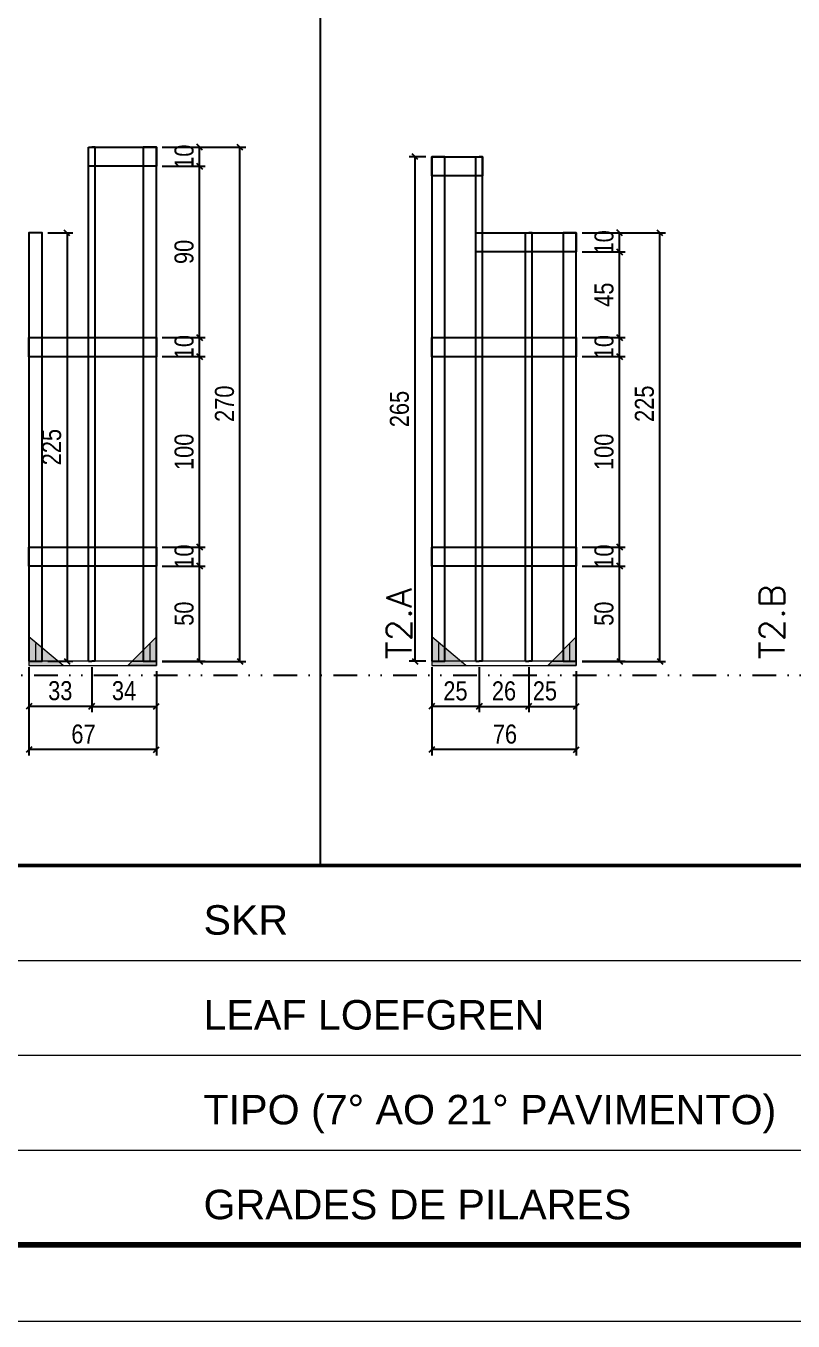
# Model space of a CAD drawing. Extents: x 14400 to 27878, y -21631 to 6985.
# Drawn here: x 15019 to 15422, y -957 to -277 of the extents above; entities that cross this region are included whole.
import ezdxf

# ---------------------------------------------------------------- set-up
doc = ezdxf.new("R2010")
doc.units = 0
for name, pattern in [('CONTINUO', [0]), ('DASHED', [0.75, 0.5, -0.25]), ('DIVIDE2', [0.625, 0.25, -0.125, 0, -0.125, 0, -0.125]), ('HIDDEN', [0.375, 0.25, -0.125])]:
    doc.linetypes.add(name, pattern=pattern)
for name, color, linetype in [('COTA', 241, 'Continuous'), ('Nível', 160, 'Continuous'), ('SARR_2.2x10', 60, 'Continuous'), ('SARR_3.5x7', 81, 'Continuous'), ('SARR_7x7', 40, 'Continuous')]:
    doc.layers.add(name, color=color, linetype=linetype)
for name, color, linetype, lineweight in [('Folhas', 255, 'Continuous', 9), ('Madeira', 126, 'Continuous', 18), ('Sarr 2.2x7', 40, 'Continuous', 9), ('SARRAFO DE PRESSAO', 251, 'DASHED', 9), ('Texto Seção', 7, 'Continuous', 15)]:
    doc.layers.add(name, color=color, linetype=linetype, lineweight=lineweight)
doc.styles.add('ARIAL', font='arial.ttf')
doc.styles.add('COTA TECNICA', font='techl___.ttf', dxfattribs={"height": 10})
doc.styles.add('REGUA-120', font='ROMANS.shx', dxfattribs={"height": 15})
doc.dimstyles.new('PAINEL', dxfattribs={"dimtxt": 10, "dimasz": 3, "dimexe": 3, "dimexo": 3, "dimgap": 3, "dimtad": 1, "dimdec": 1, "dimzin": 12, "dimdsep": 46, "dimtxsty": 'COTA TECNICA', "dimblk1": 'OBLIQUE', "dimblk2": 'OBLIQUE', "dimsah": 1, "dimcen": 0.9, "dimclrd": 4, "dimclre": 4, "dimclrt": 240, "dimadec": 1, "dimazin": 3, "dimtfac": 1, "dimtdec": 1, "dimtmove": 0, "dimatfit": 3, "dimfxl": 1, "dimtolj": 1, "dimtzin": 12, "dimarcsym": 0})

# ---------------------------------------------------------------- blocks, each defined once
blk = doc.blocks.new('9999999999')
at = {"color": 30, "linetype": 'CONTINUO'}
for p, q in [((98564.56, 34379.64), (99583.98, 34379.64)), ((98564.56, 34329.83), (99487.98, 34329.83)), ((98564.56, 34280.02), (99487.98, 34280.02))]:
    blk.add_line(p, q, dxfattribs=at)
at = {"color": 30, "linetype": 'CONTINUO', "const_width": 2}
blk.add_lwpolyline([(99583.98, 34230.21), (99583.98, 34414.45, 0.414214), (99568.98, 34429.45), (98228.98, 34429.45, 0.414214), (98213.98, 34414.45), (98213.98, 34245.21, 0.414214), (98228.98, 34230.21), (99583.98, 34230.21)], format="xyb", dxfattribs=at)
at = {"layer": 'Folhas'}
blk.add_lwpolyline([(98138.98, 34190.21), (99623.98, 34190.21), (99623.98, 35240.21), (98138.98, 35240.21)], close=True, dxfattribs=at)
at = {"layer": 'Folhas', "color": 30, "const_width": 3}
blk.add_lwpolyline([(98213.98, 34230.21), (99583.98, 34230.21), (99583.98, 35200.21), (98213.98, 35200.21)], close=True, dxfattribs=at)
at = {"color": 7, "linetype": 'Continuous', "ltscale": 5, "style": 'ARIAL'}
for s, height, p in [('SKR', 15.483, (98837.68, 34393.13)), ('LEAF LOEFGREN', 15.4829, (98837.68, 34343.32)), ('TIPO (7° AO 21° PAVIMENTO)', 15.4829, (98837.68, 34293.51)), ('GRADES DE PILARES', 15.4829, (98837.68, 34243.7))]:
    blk.add_text(s, height=height, dxfattribs=at).set_placement(p)
blk = doc.blocks.new('_Oblique')
at = {"color": 0, "linetype": 'ByBlock', "lineweight": -2}
blk.add_line((-0.5, -0.5), (0.5, 0.5), dxfattribs=at)
blk = doc.blocks.new('*D6984')
at = {"layer": 'COTA', "color": 4, "lineweight": -2, "transparency": 16777216}
for p, q in [((15020.4, -628.44), (15020.4, -659.62)), ((15087.4, -628.44), (15087.4, -659.62)), ((15087.4, -656.62), (15020.4, -656.62))]:
    blk.add_line(p, q, dxfattribs=at)
at = {"layer": 'Defpoints', "color": 0, "transparency": 16777216}
for p in [(15020.4, -625.44), (15087.4, -625.44), (15020.4, -656.62)]:
    blk.add_point(p, dxfattribs=at)
at = {"layer": 'COTA', "color": 4, "lineweight": -2, "transparency": 16777216, "xscale": 3, "yscale": 3, "zscale": 3, "rotation": 180}
blk.add_blockref('_Oblique', (15020.4, -656.62), dxfattribs=at)
at = {"layer": 'COTA', "color": 4, "lineweight": -2, "transparency": 16777216, "xscale": 3, "yscale": 3, "zscale": 3}
blk.add_blockref('_Oblique', (15087.4, -656.62), dxfattribs=at)
at = {"layer": 'COTA', "color": 240, "transparency": 16777216, "insert": (15049.1, -648.52), "char_height": 10, "attachment_point": 5, "style": 'COTA TECNICA'}
blk.add_mtext('\\A1;67', dxfattribs=at)
blk = doc.blocks.new('*D6985')
at = {"layer": 'COTA', "color": 4, "lineweight": -2, "transparency": 16777216}
for p, q in [((15020.4, -613.24), (15020.4, -636.94)), ((15053.4, -613.24), (15053.4, -636.94)), ((15053.4, -633.94), (15020.4, -633.94))]:
    blk.add_line(p, q, dxfattribs=at)
at = {"layer": 'Defpoints', "color": 0, "transparency": 16777216}
for p in [(15020.4, -610.24), (15053.4, -610.24), (15020.4, -633.94)]:
    blk.add_point(p, dxfattribs=at)
at = {"layer": 'COTA', "color": 4, "lineweight": -2, "transparency": 16777216, "xscale": 3, "yscale": 3, "zscale": 3, "rotation": 180}
blk.add_blockref('_Oblique', (15020.4, -633.94), dxfattribs=at)
at = {"layer": 'COTA', "color": 4, "lineweight": -2, "transparency": 16777216, "xscale": 3, "yscale": 3, "zscale": 3}
blk.add_blockref('_Oblique', (15053.4, -633.94), dxfattribs=at)
at = {"layer": 'COTA', "color": 240, "transparency": 16777216, "insert": (15036.9, -625.72), "char_height": 10, "attachment_point": 5, "style": 'COTA TECNICA'}
blk.add_mtext('\\A1;33', dxfattribs=at)
blk = doc.blocks.new('*D6986')
at = {"layer": 'COTA', "color": 4, "lineweight": -2, "transparency": 16777216}
for p, q in [((15090.4, -560.24), (15113.1, -560.24)), ((15110.1, -610.24), (15110.1, -560.24)), ((15090.4, -610.24), (15113.1, -610.24))]:
    blk.add_line(p, q, dxfattribs=at)
at = {"layer": 'Defpoints', "color": 0, "transparency": 16777216}
for p in [(15087.4, -560.24), (15110.1, -560.24), (15087.4, -610.24)]:
    blk.add_point(p, dxfattribs=at)
at = {"layer": 'COTA', "color": 4, "lineweight": -2, "transparency": 16777216, "xscale": 3, "yscale": 3, "zscale": 3}
for p, rotation in [((15110.1, -560.24), 90), ((15110.1, -610.24), 270)]:
    blk.add_blockref('_Oblique', p, dxfattribs=dict(at, rotation=rotation))
at = {"layer": 'COTA', "color": 240, "transparency": 16777216, "insert": (15101.99, -585.24), "char_height": 10, "attachment_point": 5, "rotation": 90, "style": 'COTA TECNICA'}
blk.add_mtext('\\A1;50', dxfattribs=at)
blk = doc.blocks.new('*D6987')
at = {"layer": 'COTA', "color": 4, "lineweight": -2, "transparency": 16777216}
for p, q in [((15090.4, -550.24), (15113.1, -550.24)), ((15110.1, -560.24), (15110.1, -550.24)), ((15090.4, -560.24), (15113.1, -560.24))]:
    blk.add_line(p, q, dxfattribs=at)
at = {"layer": 'Defpoints', "color": 0, "transparency": 16777216}
for p in [(15087.4, -550.24), (15110.1, -550.24), (15087.4, -560.24)]:
    blk.add_point(p, dxfattribs=at)
at = {"layer": 'COTA', "color": 4, "lineweight": -2, "transparency": 16777216, "xscale": 3, "yscale": 3, "zscale": 3}
for p, rotation in [((15110.1, -550.24), 90), ((15110.1, -560.24), 270)]:
    blk.add_blockref('_Oblique', p, dxfattribs=dict(at, rotation=rotation))
at = {"layer": 'COTA', "color": 240, "transparency": 16777216, "insert": (15102, -555.24), "char_height": 10, "attachment_point": 5, "rotation": 90, "style": 'COTA TECNICA'}
blk.add_mtext('\\A1;10', dxfattribs=at)
blk = doc.blocks.new('*D6988')
at = {"layer": 'COTA', "color": 4, "lineweight": -2, "transparency": 16777216}
for p, q in [((15090.4, -450.24), (15113.1, -450.24)), ((15110.1, -550.24), (15110.1, -450.24)), ((15090.4, -550.24), (15113.1, -550.24))]:
    blk.add_line(p, q, dxfattribs=at)
at = {"layer": 'Defpoints', "color": 0, "transparency": 16777216}
for p in [(15087.4, -450.24), (15110.1, -450.24), (15087.4, -550.24)]:
    blk.add_point(p, dxfattribs=at)
at = {"layer": 'COTA', "color": 4, "lineweight": -2, "transparency": 16777216, "xscale": 3, "yscale": 3, "zscale": 3}
for p, rotation in [((15110.1, -450.24), 90), ((15110.1, -550.24), 270)]:
    blk.add_blockref('_Oblique', p, dxfattribs=dict(at, rotation=rotation))
at = {"layer": 'COTA', "color": 240, "transparency": 16777216, "insert": (15102, -500.24), "char_height": 10, "attachment_point": 5, "rotation": 90, "style": 'COTA TECNICA'}
blk.add_mtext('\\A1;100', dxfattribs=at)
blk = doc.blocks.new('*D6989')
at = {"layer": 'COTA', "color": 4, "lineweight": -2, "transparency": 16777216}
for p, q in [((15090.4, -440.24), (15113.1, -440.24)), ((15110.1, -450.24), (15110.1, -440.24)), ((15090.4, -450.24), (15113.1, -450.24))]:
    blk.add_line(p, q, dxfattribs=at)
at = {"layer": 'Defpoints', "color": 0, "transparency": 16777216}
for p in [(15087.4, -440.24), (15110.1, -440.24), (15087.4, -450.24)]:
    blk.add_point(p, dxfattribs=at)
at = {"layer": 'COTA', "color": 4, "lineweight": -2, "transparency": 16777216, "xscale": 3, "yscale": 3, "zscale": 3}
for p, rotation in [((15110.1, -440.24), 90), ((15110.1, -450.24), 270)]:
    blk.add_blockref('_Oblique', p, dxfattribs=dict(at, rotation=rotation))
at = {"layer": 'COTA', "color": 240, "transparency": 16777216, "insert": (15102, -445.24), "char_height": 10, "attachment_point": 5, "rotation": 90, "style": 'COTA TECNICA'}
blk.add_mtext('\\A1;10', dxfattribs=at)
blk = doc.blocks.new('*D6990')
at = {"layer": 'COTA', "color": 4, "lineweight": -2, "transparency": 16777216}
for p, q in [((15090.4, -350.28), (15113.1, -350.28)), ((15110.1, -440.24), (15110.1, -350.28)), ((15090.4, -440.24), (15113.1, -440.24))]:
    blk.add_line(p, q, dxfattribs=at)
at = {"layer": 'Defpoints', "color": 0, "transparency": 16777216}
for p in [(15087.4, -350.28), (15110.1, -350.28), (15087.4, -440.24)]:
    blk.add_point(p, dxfattribs=at)
at = {"layer": 'COTA', "color": 4, "lineweight": -2, "transparency": 16777216, "xscale": 3, "yscale": 3, "zscale": 3}
for p, rotation in [((15110.1, -350.28), 90), ((15110.1, -440.24), 270)]:
    blk.add_blockref('_Oblique', p, dxfattribs=dict(at, rotation=rotation))
at = {"layer": 'COTA', "color": 240, "transparency": 16777216, "insert": (15101.97, -395.26), "char_height": 10, "attachment_point": 5, "rotation": 90, "style": 'COTA TECNICA'}
blk.add_mtext('\\A1;90', dxfattribs=at)
blk = doc.blocks.new('*D6991')
at = {"layer": 'COTA', "color": 4, "lineweight": -2, "transparency": 16777216}
for p, q in [((15090.4, -340.24), (15113.1, -340.24)), ((15110.1, -350.24), (15110.1, -340.24)), ((15090.4, -350.24), (15113.1, -350.24))]:
    blk.add_line(p, q, dxfattribs=at)
at = {"layer": 'Defpoints', "color": 0, "transparency": 16777216}
for p in [(15087.4, -340.24), (15110.1, -340.24), (15087.4, -350.24)]:
    blk.add_point(p, dxfattribs=at)
at = {"layer": 'COTA', "color": 4, "lineweight": -2, "transparency": 16777216, "xscale": 3, "yscale": 3, "zscale": 3}
for p, rotation in [((15110.1, -340.24), 90), ((15110.1, -350.24), 270)]:
    blk.add_blockref('_Oblique', p, dxfattribs=dict(at, rotation=rotation))
at = {"layer": 'COTA', "color": 240, "transparency": 16777216, "insert": (15102, -345.24), "char_height": 10, "attachment_point": 5, "rotation": 90, "style": 'COTA TECNICA'}
blk.add_mtext('\\A1;10', dxfattribs=at)
blk = doc.blocks.new('*D6992')
at = {"layer": 'COTA', "color": 4, "lineweight": -2, "transparency": 16777216}
for p, q in [((15090.4, -340.28), (15134.32, -340.28)), ((15131.32, -610.28), (15131.32, -340.28)), ((15090.4, -610.28), (15134.32, -610.28))]:
    blk.add_line(p, q, dxfattribs=at)
at = {"layer": 'Defpoints', "color": 0, "transparency": 16777216}
for p in [(15087.4, -340.28), (15131.32, -340.28), (15087.4, -610.28)]:
    blk.add_point(p, dxfattribs=at)
at = {"layer": 'COTA', "color": 4, "lineweight": -2, "transparency": 16777216, "xscale": 3, "yscale": 3, "zscale": 3}
for p, rotation in [((15131.32, -340.28), 90), ((15131.32, -610.28), 270)]:
    blk.add_blockref('_Oblique', p, dxfattribs=dict(at, rotation=rotation))
at = {"layer": 'COTA', "color": 240, "transparency": 16777216, "insert": (15123.21, -474.98), "char_height": 10, "attachment_point": 5, "rotation": 90, "style": 'COTA TECNICA'}
blk.add_mtext('\\A1;270', dxfattribs=at)
blk = doc.blocks.new('*D6983')
at = {"layer": 'COTA', "color": 4, "lineweight": -2, "transparency": 16777216}
for p, q in [((15053.4, -613.24), (15053.4, -636.94)), ((15087.4, -615.44), (15087.4, -636.94)), ((15053.4, -633.94), (15087.4, -633.94))]:
    blk.add_line(p, q, dxfattribs=at)
at = {"layer": 'Defpoints', "color": 0, "transparency": 16777216}
for p in [(15053.4, -610.24), (15087.4, -612.44), (15087.4, -633.94)]:
    blk.add_point(p, dxfattribs=at)
at = {"layer": 'COTA', "color": 4, "lineweight": -2, "transparency": 16777216, "xscale": 3, "yscale": 3, "zscale": 3, "rotation": 180}
blk.add_blockref('_Oblique', (15053.4, -633.94), dxfattribs=at)
at = {"layer": 'COTA', "color": 4, "lineweight": -2, "transparency": 16777216, "xscale": 3, "yscale": 3, "zscale": 3}
blk.add_blockref('_Oblique', (15087.4, -633.94), dxfattribs=at)
at = {"layer": 'COTA', "color": 240, "transparency": 16777216, "insert": (15070.4, -625.72), "char_height": 10, "attachment_point": 5, "style": 'COTA TECNICA'}
blk.add_mtext('\\A1;34', dxfattribs=at)
blk = doc.blocks.new('*D6994')
at = {"layer": 'COTA', "color": 4, "lineweight": -2, "transparency": 16777216}
for p, q in [((15030.4, -385.28), (15043.5, -385.28)), ((15040.5, -385.28), (15040.5, -610.24)), ((15030.4, -610.24), (15043.5, -610.24))]:
    blk.add_line(p, q, dxfattribs=at)
at = {"layer": 'Defpoints', "color": 0, "transparency": 16777216}
for p in [(15027.4, -385.28), (15027.4, -610.24), (15040.5, -610.24)]:
    blk.add_point(p, dxfattribs=at)
at = {"layer": 'COTA', "color": 4, "lineweight": -2, "transparency": 16777216, "xscale": 3, "yscale": 3, "zscale": 3}
for p, rotation in [((15040.5, -385.28), 90), ((15040.5, -610.24), 270)]:
    blk.add_blockref('_Oblique', p, dxfattribs=dict(at, rotation=rotation))
at = {"layer": 'COTA', "color": 240, "transparency": 16777216, "insert": (15032.39, -497.76), "char_height": 10, "attachment_point": 5, "rotation": 90, "style": 'COTA TECNICA'}
blk.add_mtext('\\A1;225', dxfattribs=at)
blk = doc.blocks.new('*D7042')
at = {"layer": 'COTA', "color": 4, "lineweight": -2, "transparency": 16777216}
for p, q in [((15232.03, -628.44), (15232.03, -659.62)), ((15308.03, -628.44), (15308.03, -659.62)), ((15308.03, -656.62), (15232.03, -656.62))]:
    blk.add_line(p, q, dxfattribs=at)
at = {"layer": 'Defpoints', "color": 0, "transparency": 16777216}
for p in [(15232.03, -625.44), (15308.03, -625.44), (15232.03, -656.62)]:
    blk.add_point(p, dxfattribs=at)
at = {"layer": 'COTA', "color": 4, "lineweight": -2, "transparency": 16777216, "xscale": 3, "yscale": 3, "zscale": 3, "rotation": 180}
blk.add_blockref('_Oblique', (15232.03, -656.62), dxfattribs=at)
at = {"layer": 'COTA', "color": 4, "lineweight": -2, "transparency": 16777216, "xscale": 3, "yscale": 3, "zscale": 3}
blk.add_blockref('_Oblique', (15308.03, -656.62), dxfattribs=at)
at = {"layer": 'COTA', "color": 240, "transparency": 16777216, "insert": (15270.53, -648.52), "char_height": 10, "attachment_point": 5, "style": 'COTA TECNICA'}
blk.add_mtext('\\A1;76', dxfattribs=at)
blk = doc.blocks.new('*D7043')
at = {"layer": 'COTA', "color": 4, "lineweight": -2, "transparency": 16777216}
for p, q in [((15232.03, -613.24), (15232.03, -636.94)), ((15257.03, -613.24), (15257.03, -636.94)), ((15257.03, -633.94), (15232.03, -633.94))]:
    blk.add_line(p, q, dxfattribs=at)
at = {"layer": 'Defpoints', "color": 0, "transparency": 16777216}
for p in [(15232.03, -610.24), (15257.03, -610.24), (15232.03, -633.94)]:
    blk.add_point(p, dxfattribs=at)
at = {"layer": 'COTA', "color": 4, "lineweight": -2, "transparency": 16777216, "xscale": 3, "yscale": 3, "zscale": 3, "rotation": 180}
blk.add_blockref('_Oblique', (15232.03, -633.94), dxfattribs=at)
at = {"layer": 'COTA', "color": 4, "lineweight": -2, "transparency": 16777216, "xscale": 3, "yscale": 3, "zscale": 3}
blk.add_blockref('_Oblique', (15257.03, -633.94), dxfattribs=at)
at = {"layer": 'COTA', "color": 240, "transparency": 16777216, "insert": (15244.53, -625.83), "char_height": 10, "attachment_point": 5, "style": 'COTA TECNICA'}
blk.add_mtext('\\A1;25', dxfattribs=at)
blk = doc.blocks.new('*D7044')
at = {"layer": 'COTA', "color": 4, "lineweight": -2, "transparency": 16777216}
for p, q in [((15283.03, -613.24), (15283.03, -636.94)), ((15308.03, -615.44), (15308.03, -636.94)), ((15283.03, -633.94), (15308.03, -633.94))]:
    blk.add_line(p, q, dxfattribs=at)
at = {"layer": 'Defpoints', "color": 0, "transparency": 16777216}
for p in [(15283.03, -610.24), (15308.03, -612.44), (15308.03, -633.94)]:
    blk.add_point(p, dxfattribs=at)
at = {"layer": 'COTA', "color": 4, "lineweight": -2, "transparency": 16777216, "xscale": 3, "yscale": 3, "zscale": 3, "rotation": 180}
blk.add_blockref('_Oblique', (15283.03, -633.94), dxfattribs=at)
at = {"layer": 'COTA', "color": 4, "lineweight": -2, "transparency": 16777216, "xscale": 3, "yscale": 3, "zscale": 3}
blk.add_blockref('_Oblique', (15308.03, -633.94), dxfattribs=at)
at = {"layer": 'COTA', "color": 240, "transparency": 16777216, "insert": (15291.53, -625.83), "char_height": 10, "attachment_point": 5, "style": 'COTA TECNICA'}
blk.add_mtext('\\A1;25', dxfattribs=at)
blk = doc.blocks.new('*D7045')
at = {"layer": 'COTA', "color": 4, "lineweight": -2, "transparency": 16777216}
for p, q in [((15311.03, -560.24), (15333.73, -560.24)), ((15330.73, -610.24), (15330.73, -560.24)), ((15311.03, -610.24), (15333.73, -610.24))]:
    blk.add_line(p, q, dxfattribs=at)
at = {"layer": 'Defpoints', "color": 0, "transparency": 16777216}
for p in [(15308.03, -560.24), (15330.73, -560.24), (15308.03, -610.24)]:
    blk.add_point(p, dxfattribs=at)
at = {"layer": 'COTA', "color": 4, "lineweight": -2, "transparency": 16777216, "xscale": 3, "yscale": 3, "zscale": 3}
for p, rotation in [((15330.73, -560.24), 90), ((15330.73, -610.24), 270)]:
    blk.add_blockref('_Oblique', p, dxfattribs=dict(at, rotation=rotation))
at = {"layer": 'COTA', "color": 240, "transparency": 16777216, "insert": (15322.62, -585.24), "char_height": 10, "attachment_point": 5, "rotation": 90, "style": 'COTA TECNICA'}
blk.add_mtext('\\A1;50', dxfattribs=at)
blk = doc.blocks.new('*D7046')
at = {"layer": 'COTA', "color": 4, "lineweight": -2, "transparency": 16777216}
for p, q in [((15257.03, -613.24), (15257.03, -636.94)), ((15283.03, -613.24), (15283.03, -636.94)), ((15257.03, -633.94), (15283.03, -633.94))]:
    blk.add_line(p, q, dxfattribs=at)
at = {"layer": 'Defpoints', "color": 0, "transparency": 16777216}
for p in [(15257.03, -610.24), (15283.03, -610.24), (15283.03, -633.94)]:
    blk.add_point(p, dxfattribs=at)
at = {"layer": 'COTA', "color": 4, "lineweight": -2, "transparency": 16777216, "xscale": 3, "yscale": 3, "zscale": 3, "rotation": 180}
blk.add_blockref('_Oblique', (15257.03, -633.94), dxfattribs=at)
at = {"layer": 'COTA', "color": 4, "lineweight": -2, "transparency": 16777216, "xscale": 3, "yscale": 3, "zscale": 3}
blk.add_blockref('_Oblique', (15283.03, -633.94), dxfattribs=at)
at = {"layer": 'COTA', "color": 240, "transparency": 16777216, "insert": (15270.03, -625.84), "char_height": 10, "attachment_point": 5, "style": 'COTA TECNICA'}
blk.add_mtext('\\A1;26', dxfattribs=at)
blk = doc.blocks.new('*D7047')
at = {"layer": 'COTA', "color": 4, "lineweight": -2, "transparency": 16777216}
for p, q in [((15311.03, -550.24), (15333.73, -550.24)), ((15330.73, -560.24), (15330.73, -550.24)), ((15311.03, -560.24), (15333.73, -560.24))]:
    blk.add_line(p, q, dxfattribs=at)
at = {"layer": 'Defpoints', "color": 0, "transparency": 16777216}
for p in [(15308.03, -550.24), (15330.73, -550.24), (15308.03, -560.24)]:
    blk.add_point(p, dxfattribs=at)
at = {"layer": 'COTA', "color": 4, "lineweight": -2, "transparency": 16777216, "xscale": 3, "yscale": 3, "zscale": 3}
for p, rotation in [((15330.73, -550.24), 90), ((15330.73, -560.24), 270)]:
    blk.add_blockref('_Oblique', p, dxfattribs=dict(at, rotation=rotation))
at = {"layer": 'COTA', "color": 240, "transparency": 16777216, "insert": (15322.62, -555.24), "char_height": 10, "attachment_point": 5, "rotation": 90, "style": 'COTA TECNICA'}
blk.add_mtext('\\A1;10', dxfattribs=at)
blk = doc.blocks.new('*D7048')
at = {"layer": 'COTA', "color": 4, "lineweight": -2, "transparency": 16777216}
for p, q in [((15311.03, -450.24), (15333.73, -450.24)), ((15330.73, -550.24), (15330.73, -450.24)), ((15311.03, -550.24), (15333.73, -550.24))]:
    blk.add_line(p, q, dxfattribs=at)
at = {"layer": 'Defpoints', "color": 0, "transparency": 16777216}
for p in [(15308.03, -450.24), (15330.73, -450.24), (15308.03, -550.24)]:
    blk.add_point(p, dxfattribs=at)
at = {"layer": 'COTA', "color": 4, "lineweight": -2, "transparency": 16777216, "xscale": 3, "yscale": 3, "zscale": 3}
for p, rotation in [((15330.73, -450.24), 90), ((15330.73, -550.24), 270)]:
    blk.add_blockref('_Oblique', p, dxfattribs=dict(at, rotation=rotation))
at = {"layer": 'COTA', "color": 240, "transparency": 16777216, "insert": (15322.62, -500.24), "char_height": 10, "attachment_point": 5, "rotation": 90, "style": 'COTA TECNICA'}
blk.add_mtext('\\A1;100', dxfattribs=at)
blk = doc.blocks.new('*D7049')
at = {"layer": 'COTA', "color": 4, "lineweight": -2, "transparency": 16777216}
for p, q in [((15311.03, -440.24), (15333.73, -440.24)), ((15330.73, -450.24), (15330.73, -440.24)), ((15311.03, -450.24), (15333.73, -450.24))]:
    blk.add_line(p, q, dxfattribs=at)
at = {"layer": 'Defpoints', "color": 0, "transparency": 16777216}
for p in [(15308.03, -440.24), (15330.73, -440.24), (15308.03, -450.24)]:
    blk.add_point(p, dxfattribs=at)
at = {"layer": 'COTA', "color": 4, "lineweight": -2, "transparency": 16777216, "xscale": 3, "yscale": 3, "zscale": 3}
for p, rotation in [((15330.73, -440.24), 90), ((15330.73, -450.24), 270)]:
    blk.add_blockref('_Oblique', p, dxfattribs=dict(at, rotation=rotation))
at = {"layer": 'COTA', "color": 240, "transparency": 16777216, "insert": (15322.62, -445.24), "char_height": 10, "attachment_point": 5, "rotation": 90, "style": 'COTA TECNICA'}
blk.add_mtext('\\A1;10', dxfattribs=at)
blk = doc.blocks.new('*D7050')
at = {"layer": 'COTA', "color": 4, "lineweight": -2, "transparency": 16777216}
for p, q in [((15311.03, -395.24), (15333.73, -395.24)), ((15330.73, -440.24), (15330.73, -395.24)), ((15311.03, -440.24), (15333.73, -440.24))]:
    blk.add_line(p, q, dxfattribs=at)
at = {"layer": 'Defpoints', "color": 0, "transparency": 16777216}
for p in [(15308.03, -395.24), (15330.73, -395.24), (15308.03, -440.24)]:
    blk.add_point(p, dxfattribs=at)
at = {"layer": 'COTA', "color": 4, "lineweight": -2, "transparency": 16777216, "xscale": 3, "yscale": 3, "zscale": 3}
for p, rotation in [((15330.73, -395.24), 90), ((15330.73, -440.24), 270)]:
    blk.add_blockref('_Oblique', p, dxfattribs=dict(at, rotation=rotation))
at = {"layer": 'COTA', "color": 240, "transparency": 16777216, "insert": (15322.62, -417.74), "char_height": 10, "attachment_point": 5, "rotation": 90, "style": 'COTA TECNICA'}
blk.add_mtext('\\A1;45', dxfattribs=at)
blk = doc.blocks.new('*D7051')
at = {"layer": 'COTA', "color": 4, "lineweight": -2, "transparency": 16777216}
for p, q in [((15311.03, -385.24), (15333.73, -385.24)), ((15330.73, -395.24), (15330.73, -385.24)), ((15311.03, -395.24), (15333.73, -395.24))]:
    blk.add_line(p, q, dxfattribs=at)
at = {"layer": 'Defpoints', "color": 0, "transparency": 16777216}
for p in [(15308.03, -385.24), (15330.73, -385.24), (15308.03, -395.24)]:
    blk.add_point(p, dxfattribs=at)
at = {"layer": 'COTA', "color": 4, "lineweight": -2, "transparency": 16777216, "xscale": 3, "yscale": 3, "zscale": 3}
for p, rotation in [((15330.73, -385.24), 90), ((15330.73, -395.24), 270)]:
    blk.add_blockref('_Oblique', p, dxfattribs=dict(at, rotation=rotation))
at = {"layer": 'COTA', "color": 240, "transparency": 16777216, "insert": (15322.62, -390.24), "char_height": 10, "attachment_point": 5, "rotation": 90, "style": 'COTA TECNICA'}
blk.add_mtext('\\A1;10', dxfattribs=at)
blk = doc.blocks.new('*D7052')
at = {"layer": 'COTA', "color": 4, "lineweight": -2, "transparency": 16777216}
for p, q in [((15311.03, -385.28), (15354.94, -385.28)), ((15351.94, -610.28), (15351.94, -385.28)), ((15311.03, -610.28), (15354.94, -610.28))]:
    blk.add_line(p, q, dxfattribs=at)
at = {"layer": 'Defpoints', "color": 0, "transparency": 16777216}
for p in [(15308.03, -385.28), (15351.94, -385.28), (15308.03, -610.28)]:
    blk.add_point(p, dxfattribs=at)
at = {"layer": 'COTA', "color": 4, "lineweight": -2, "transparency": 16777216, "xscale": 3, "yscale": 3, "zscale": 3}
for p, rotation in [((15351.94, -385.28), 90), ((15351.94, -610.28), 270)]:
    blk.add_blockref('_Oblique', p, dxfattribs=dict(at, rotation=rotation))
at = {"layer": 'COTA', "color": 240, "transparency": 16777216, "insert": (15343.83, -474.98), "char_height": 10, "attachment_point": 5, "rotation": 90, "style": 'COTA TECNICA'}
blk.add_mtext('\\A1;225', dxfattribs=at)
blk = doc.blocks.new('*D7063')
at = {"layer": 'COTA', "color": 4, "lineweight": -2, "transparency": 16777216}
for p, q in [((15229.03, -345.28), (15220.23, -345.28)), ((15223.23, -345.28), (15223.23, -610.24)), ((15229.03, -610.24), (15220.23, -610.24))]:
    blk.add_line(p, q, dxfattribs=at)
at = {"layer": 'Defpoints', "color": 0, "transparency": 16777216}
for p in [(15232.03, -345.28), (15223.23, -610.24), (15232.03, -610.24)]:
    blk.add_point(p, dxfattribs=at)
at = {"layer": 'COTA', "color": 4, "lineweight": -2, "transparency": 16777216, "xscale": 3, "yscale": 3, "zscale": 3}
for p, rotation in [((15223.23, -345.28), 90), ((15223.23, -610.24), 270)]:
    blk.add_blockref('_Oblique', p, dxfattribs=dict(at, rotation=rotation))
at = {"layer": 'COTA', "color": 240, "transparency": 16777216, "insert": (15215.12, -477.76), "char_height": 10, "attachment_point": 5, "rotation": 90, "style": 'COTA TECNICA'}
blk.add_mtext('\\A1;265', dxfattribs=at)

msp = doc.modelspace()

# ---------------------------------------------------------------- hatches: boundary and pattern name
at = {"layer": 'Madeira'}
h = msp.add_hatch(color=252, dxfattribs=at)
h.dxf.hatch_style = 2
h.paths.add_polyline_path([(15020.4, -597.44), (15020.4, -612.44), (15038.4, -612.44)])
h = msp.add_hatch(color=252, dxfattribs=at)
h.dxf.hatch_style = 2
h.paths.add_polyline_path([(15087.4, -597.44), (15087.4, -612.44), (15072.4, -612.44)])
h = msp.add_hatch(color=252, dxfattribs=at)
h.dxf.hatch_style = 2
h.paths.add_polyline_path([(15232.03, -597.44), (15232.03, -612.44), (15250.03, -612.44)])
h = msp.add_hatch(color=252, dxfattribs=at)
h.dxf.hatch_style = 2
h.paths.add_polyline_path([(15308.03, -597.44), (15308.03, -612.44), (15293.03, -612.44)])

# ---------------------------------------------------------------- linework, layer by layer
at = {"layer": 'COTA'}
msp.add_line((15173.47, 53.28), (15173.47, -717.48), dxfattribs=at)
at = {"layer": 'Madeira', "color": 1, "linetype": 'HIDDEN'}
for p, q in [((15023.9, -600.94), (15023.9, -610.24)), ((15023.9, -600.94), (15023.9, -610.24)), ((15027.4, -604.44), (15027.4, -610.24)), ((15083.9, -600.94), (15083.9, -610.24)), ((15083.9, -600.94), (15083.9, -610.24)), ((15235.53, -600.94), (15235.53, -610.24)), ((15235.53, -600.94), (15235.53, -610.24)), ((15239.03, -604.44), (15239.03, -610.24)), ((15304.53, -600.94), (15304.53, -610.24)), ((15304.53, -600.94), (15304.53, -610.24)), ((15030.23, -610.24), (15020.4, -610.24)), ((15030.23, -610.24), (15020.4, -610.24)), ((15036.2, -610.24), (15020.4, -610.24)), ((15074.6, -610.24), (15087.4, -610.24)), ((15077.57, -610.24), (15087.4, -610.24)), ((15077.57, -610.24), (15087.4, -610.24)), ((15241.86, -610.24), (15232.03, -610.24)), ((15241.86, -610.24), (15232.03, -610.24)), ((15247.83, -610.24), (15232.03, -610.24)), ((15295.23, -610.24), (15308.03, -610.24)), ((15298.19, -610.24), (15308.03, -610.24)), ((15298.19, -610.24), (15308.03, -610.24))]:
    msp.add_line(p, q, dxfattribs=at)
at = {"layer": 'Madeira'}
for p, q in [((15020.4, -610.24), (15020.4, -612.44)), ((15020.4, -610.24), (15020.4, -612.44)), ((15020.4, -610.24), (15020.4, -612.44)), ((15232.03, -610.24), (15232.03, -612.44)), ((15232.03, -610.24), (15232.03, -612.44)), ((15232.03, -610.24), (15232.03, -612.44))]:
    msp.add_line(p, q, dxfattribs=at)
at = {"layer": 'Madeira', "color": 0}
for points in [[(15020.4, -597.44), (15020.4, -612.44), (15038.4, -612.44), (15020.4, -597.44)], [(15087.4, -597.44), (15087.4, -612.44), (15072.4, -612.44), (15087.4, -597.44)], [(15232.03, -597.44), (15232.03, -612.44), (15250.03, -612.44), (15232.03, -597.44)], [(15308.03, -597.44), (15308.03, -612.44), (15293.03, -612.44), (15308.03, -597.44)]]:
    msp.add_lwpolyline(points, dxfattribs=at)
at = {"layer": 'Nível', "color": 4, "linetype": 'DIVIDE2', "ltscale": 50}
msp.add_line((14488.47, -617.44), (15858.47, -617.44), dxfattribs=at)
at = {"layer": 'Sarr 2.2x7'}
for points in [[(15087.4, -610.24), (15020.4, -610.24), (15020.4, -612.44), (15087.4, -612.44)], [(15308.03, -610.24), (15232.03, -610.24), (15232.03, -612.44), (15308.03, -612.44)]]:
    msp.add_lwpolyline(points, close=True, dxfattribs=at)
at = {"layer": 'SARR_2.2x10'}
for points in [[(15051.65, -340.28), (15087.4, -340.28), (15087.4, -350.28), (15051.65, -350.28)], [(15232.03, -345.28), (15258.78, -345.28), (15258.78, -355.28), (15232.03, -355.28)], [(15255.28, -385.28), (15308.03, -385.28), (15308.03, -395.28), (15255.28, -395.28)], [(15020.4, -440.28), (15087.4, -440.28), (15087.4, -450.28), (15020.4, -450.28)], [(15232.03, -440.28), (15308.03, -440.28), (15308.03, -450.28), (15232.03, -450.28)], [(15020.4, -550.28), (15087.4, -550.28), (15087.4, -560.28), (15020.4, -560.28)], [(15232.03, -550.28), (15308.03, -550.28), (15308.03, -560.28), (15232.03, -560.28)]]:
    msp.add_lwpolyline(points, close=True, dxfattribs=at)
at = {"layer": 'SARR_3.5x7'}
for p, q in [((15051.65, -610.24), (15051.65, -340.28)), ((15051.65, -340.28), (15053.4, -340.28)), ((15055.15, -340.28), (15053.4, -340.28)), ((15055.15, -610.24), (15055.15, -340.28)), ((15255.28, -610.24), (15255.28, -345.28)), ((15255.28, -345.28), (15257.03, -345.28)), ((15258.78, -345.28), (15257.03, -345.28)), ((15258.78, -610.24), (15258.78, -345.28)), ((15281.28, -610.24), (15281.28, -385.28)), ((15281.28, -385.28), (15283.03, -385.28)), ((15284.78, -385.28), (15283.03, -385.28)), ((15284.78, -610.24), (15284.78, -385.28)), ((15051.65, -610.24), (15053.4, -610.24)), ((15055.15, -610.24), (15053.4, -610.24)), ((15255.28, -610.24), (15257.03, -610.24)), ((15258.78, -610.24), (15257.03, -610.24)), ((15281.28, -610.24), (15283.03, -610.24)), ((15284.78, -610.24), (15283.03, -610.24))]:
    msp.add_line(p, q, dxfattribs=at)
at = {"layer": 'SARR_7x7'}
for points in [[(15080.4, -610.24), (15087.4, -610.24), (15087.4, -340.28), (15080.4, -340.28)], [(15232.03, -610.24), (15239.03, -610.24), (15239.03, -345.28), (15232.03, -345.28)], [(15020.4, -610.24), (15027.4, -610.24), (15027.4, -385.28), (15020.4, -385.28)], [(15301.03, -610.24), (15308.03, -610.24), (15308.03, -385.28), (15301.03, -385.28)]]:
    msp.add_lwpolyline(points, close=True, dxfattribs=at)

# ---------------------------------------------------------------- block references
at = {"layer": 'SARRAFO DE PRESSAO', "color": 6, "linetype": 'ByBlock'}
msp.add_blockref('9999999999', (-83725.51, -35146.93), dxfattribs=at)

# ---------------------------------------------------------------- texts
at = {"layer": 'Texto Seção', "style": 'REGUA-120', "width": 1.05}
for s, p in [('T2.A', (15221.35, -609.14)), ('T2.B', (15417.33, -609.14))]:
    msp.add_text(s, height=13, rotation=90, dxfattribs=at).set_placement(p)

# ---------------------------------------------------------------- dimensions: what is measured, and where the dimension line sits
at = {"layer": 'COTA'}
for base, p1, p2, angle, picture, middle in [((15110.1, -340.24), (15087.4, -350.24), (15087.4, -340.24), 90, '*D6991', (15110.1, -345.24)), ((15131.32, -340.28), (15087.4, -610.28), (15087.4, -340.28), 90, '*D6992', (15131.32, -474.98)), ((15330.73, -385.24), (15308.03, -395.24), (15308.03, -385.24), 90, '*D7051', (15330.73, -390.24)), ((15351.94, -385.28), (15308.03, -610.28), (15308.03, -385.28), 90, '*D7052', (15351.94, -474.98)), ((15110.1, -440.24), (15087.4, -450.24), (15087.4, -440.24), 90, '*D6989', (15110.1, -445.24)), ((15330.73, -440.24), (15308.03, -450.24), (15308.03, -440.24), 90, '*D7049', (15330.73, -445.24)), ((15110.1, -550.24), (15087.4, -560.24), (15087.4, -550.24), 90, '*D6987', (15110.1, -555.24)), ((15330.73, -550.24), (15308.03, -560.24), (15308.03, -550.24), 90, '*D7047', (15330.73, -555.24)), ((15020.4, -656.62), (15087.4, -625.44), (15020.4, -625.44), 180, '*D6984', (15049.1, -656.62)), ((15232.03, -656.62), (15308.03, -625.44), (15232.03, -625.44), 180, '*D7042', (15270.53, -656.62))]:
    dim = msp.add_linear_dim(base=base, p1=p1, p2=p2, angle=angle, dimstyle='PAINEL', override={"dimtmove": 1}, dxfattribs=at)
    dim.commit()
    dim.dimension.update_dxf_attribs({"geometry": picture, "text_midpoint": middle, "dimtype": 160})
for base, p1, p2, picture, middle in [((15223.23, -610.24), (15232.03, -345.28), (15232.03, -610.24), '*D7063', (15215.12, -477.76)), ((15040.5, -610.24), (15027.4, -385.28), (15027.4, -610.24), '*D6994', (15032.39, -497.76))]:
    dim = msp.add_linear_dim(base=base, p1=p1, p2=p2, angle=90, dimstyle='PAINEL', dxfattribs=at)
    dim.commit()
    dim.dimension.update_dxf_attribs({"geometry": picture, "text_midpoint": middle})
for base, p1, p2, angle, picture, middle in [((15110.1, -350.28), (15087.4, -440.24), (15087.4, -350.28), 90, '*D6990', (15101.97, -395.26)), ((15330.73, -395.24), (15308.03, -440.24), (15308.03, -395.24), 90, '*D7050', (15322.62, -417.74)), ((15110.1, -450.24), (15087.4, -550.24), (15087.4, -450.24), 90, '*D6988', (15102, -500.24)), ((15330.73, -450.24), (15308.03, -550.24), (15308.03, -450.24), 90, '*D7048', (15322.62, -500.24)), ((15110.1, -560.24), (15087.4, -610.24), (15087.4, -560.24), 90, '*D6986', (15101.99, -585.24)), ((15330.73, -560.24), (15308.03, -610.24), (15308.03, -560.24), 90, '*D7045', (15322.62, -585.24)), ((15020.4, -633.94), (15053.4, -610.24), (15020.4, -610.24), 180, '*D6985', (15036.9, -625.72)), ((15232.03, -633.94), (15257.03, -610.24), (15232.03, -610.24), 180, '*D7043', (15244.53, -625.83))]:
    dim = msp.add_linear_dim(base=base, p1=p1, p2=p2, angle=angle, dimstyle='PAINEL', override={"dimtmove": 1}, dxfattribs=at)
    dim.commit()
    dim.dimension.update_dxf_attribs({"geometry": picture, "text_midpoint": middle})
dim = msp.add_linear_dim(base=(15087.4, -633.94), p1=(15053.4, -610.24), p2=(15087.4, -612.44), dimstyle='PAINEL', dxfattribs=at)
dim.commit()
dim.dimension.update_dxf_attribs({"geometry": '*D6983', "text_midpoint": (15070.4, -625.72)})
dim = msp.add_linear_dim(base=(15283.03, -633.94), p1=(15257.03, -610.24), p2=(15283.03, -610.24), dimstyle='PAINEL', override={"dimtmove": 1}, dxfattribs=at)
dim.commit()
dim.dimension.update_dxf_attribs({"geometry": '*D7046', "text_midpoint": (15270.03, -625.84)})
dim = msp.add_linear_dim(base=(15308.03, -633.94), p1=(15283.03, -610.24), p2=(15308.03, -612.44), dimstyle='PAINEL', override={"dimtmove": 1}, dxfattribs=at)
dim.commit()
dim.dimension.update_dxf_attribs({"geometry": '*D7044', "text_midpoint": (15291.53, -633.94), "dimtype": 160})

doc.saveas('drawing.dxf')
